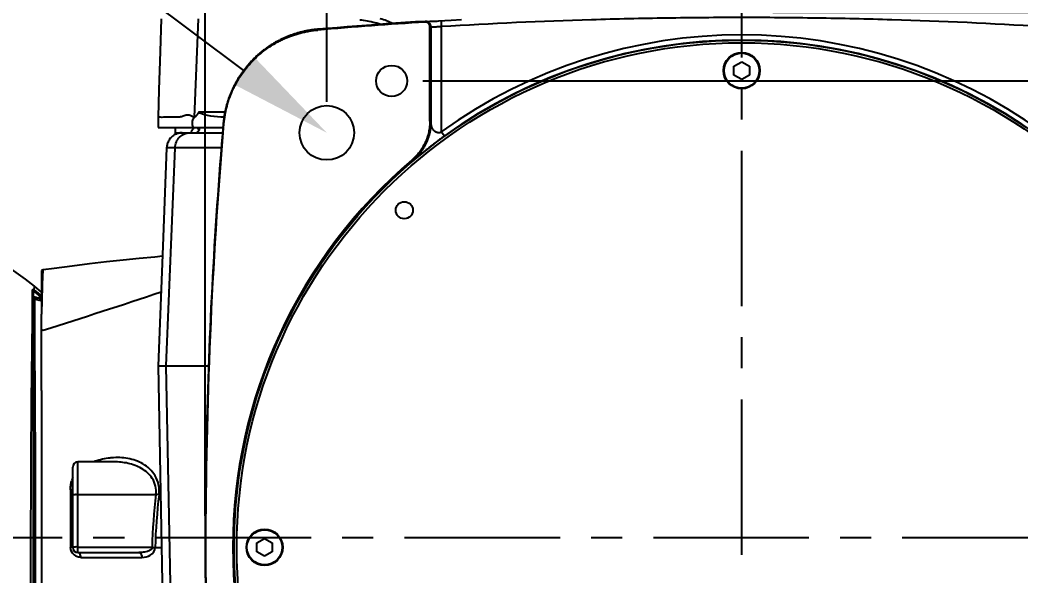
# Model space of a CAD drawing. Header units: millimetres. Extents: x 4086 to 8300, y 123 to 1549.
# Drawn here: x 6994.3 to 7042.56, y 1000.18 to 1027 of the extents above; entities that cross this region are included whole.
import ezdxf
from ezdxf import colors
from ezdxf.entities.mleader import LeaderData, LeaderLine
from ezdxf.math import Vec2, Vec3

# ---------------------------------------------------------------- set-up
doc = ezdxf.new("R2010")
doc.units = ezdxf.units.MM
doc.linetypes.add('CENTER', pattern=[0.6, 0.375, -0.075, 0.075, -0.075])
for name, color, linetype in [('中心线', 7, 'Continuous'), ('外形图', 7, 'Continuous'), ('多重引线', 7, 'Continuous'), ('尺寸标注', 7, 'Continuous')]:
    doc.layers.add(name, color=color, linetype=linetype)
doc.styles.add('思源黑', font='SourceHanSansCN-Normal.ttf')
doc.dimstyles.new('尺寸标注_1_4比例', dxfattribs={"dimtxt": 7, "dimasz": 6, "dimexe": 2, "dimexo": 1.5, "dimgap": 1, "dimtad": 1, "dimdec": 1, "dimlfac": 4, "dimdsep": 46, "dimtxsty": '思源黑', "dimcen": 0.09, "dimadec": 0, "dimazin": 0, "dimtp": 0.01, "dimtm": 0.01, "dimtfac": 1, "dimtdec": 1, "dimtofl": 0, "dimtmove": 0, "dimatfit": 3, "dimfxl": 1, "dimtolj": 1, "dimarcsym": 0})

# ---------------------------------------------------------------- blocks, each defined once
blk = doc.blocks.new('*D800')
at = {"layer": 'Defpoints', "color": 0}
for p in [(7049.092, 1046.315), (7009.092, 1021.559), (7049.092, 1021.559)]:
    blk.add_point(p, dxfattribs=at)
at = {"layer": '尺寸标注', "color": 0, "lineweight": -2}
for p, q in [((7009.092, 1023.059), (7009.092, 1048.315)), ((7049.092, 1023.059), (7049.092, 1048.315)), ((7015.092, 1046.315), (7043.092, 1046.315))]:
    blk.add_line(p, q, dxfattribs=at)
at = {"layer": '尺寸标注', "color": 0}
for points in [[(7015.092, 1047.315), (7015.092, 1045.315), (7009.092, 1046.315)], [(7043.092, 1045.315), (7043.092, 1047.315), (7049.092, 1046.315)]]:
    blk.add_solid(points, dxfattribs=at)
at = {"layer": '尺寸标注', "color": 0, "insert": (7029.092, 1050.939), "char_height": 7, "attachment_point": 5, "style": '思源黑'}
blk.add_mtext('\\A1;160', dxfattribs=at)
blk = doc.blocks.new('*D802')
at = {"layer": 'Defpoints', "color": 0}
for p in [(7012.217, 1024.059), (7012.217, 979.059), (7110.926, 979.059)]:
    blk.add_point(p, dxfattribs=at)
at = {"layer": '尺寸标注', "color": 0, "lineweight": -2}
for p, q in [((7013.717, 1024.059), (7112.926, 1024.059)), ((7110.926, 1018.059), (7110.926, 985.059)), ((7013.717, 979.059), (7112.926, 979.059))]:
    blk.add_line(p, q, dxfattribs=at)
at = {"layer": '尺寸标注', "color": 0}
for points in [[(7111.926, 1018.059), (7109.926, 1018.059), (7110.926, 1024.059)], [(7109.926, 985.059), (7111.926, 985.059), (7110.926, 979.059)]]:
    blk.add_solid(points, dxfattribs=at)
at = {"layer": '尺寸标注', "color": 0, "insert": (7106.302, 1001.559), "char_height": 7, "attachment_point": 5, "rotation": 90, "style": '思源黑'}
blk.add_mtext('\\A1;180', dxfattribs=at)
blk = doc.blocks.new('*D804')
at = {"layer": 'Defpoints', "color": 0}
for p in [(7057.342, 1061.832), (7003.231, 1001.566), (7057.342, 1001.559)]:
    blk.add_point(p, dxfattribs=at)
at = {"layer": '尺寸标注', "color": 0, "lineweight": -2}
for p, q in [((7003.231, 1003.066), (7003.231, 1063.832)), ((7057.342, 1003.059), (7057.342, 1063.832)), ((7009.231, 1061.832), (7051.342, 1061.832))]:
    blk.add_line(p, q, dxfattribs=at)
at = {"layer": '尺寸标注', "color": 0}
for points in [[(7009.231, 1062.832), (7009.231, 1060.832), (7003.231, 1061.832)], [(7051.342, 1060.832), (7051.342, 1062.832), (7057.342, 1061.832)]]:
    blk.add_solid(points, dxfattribs=at)
at = {"layer": '尺寸标注', "color": 0, "insert": (7030.167, 1066.456), "char_height": 7, "attachment_point": 5, "style": '思源黑'}
blk.add_mtext('\\A1;\\A1;216.5', dxfattribs=at)
blk = doc.blocks.new('*D806')
at = {"layer": 'Defpoints', "color": 0}
for p in [(7029.092, 1027.384), (7029.092, 975.733), (7132.315, 975.733)]:
    blk.add_point(p, dxfattribs=at)
at = {"layer": '尺寸标注', "color": 0, "lineweight": -2}
for p, q in [((7030.592, 1027.384), (7134.315, 1027.384)), ((7132.315, 1021.384), (7132.315, 981.733)), ((7030.592, 975.733), (7134.315, 975.733))]:
    blk.add_line(p, q, dxfattribs=at)
at = {"layer": '尺寸标注', "color": 0}
for points in [[(7133.315, 1021.384), (7131.315, 1021.384), (7132.315, 1027.384)], [(7131.315, 981.733), (7133.315, 981.733), (7132.315, 975.733)]]:
    blk.add_solid(points, dxfattribs=at)
at = {"layer": '尺寸标注', "color": 0, "insert": (7127.69, 1001.559), "char_height": 7, "attachment_point": 5, "rotation": 90, "style": '思源黑'}
blk.add_mtext('\\A1;\\A1;206.5', dxfattribs=at)

msp = doc.modelspace()

# ---------------------------------------------------------------- linework, layer by layer
at = {"layer": '中心线', "linetype": 'CENTER', "ltscale": 20}
for p, q in [((7029.0924, 965.1964), (7029.0924, 1035.7888)), ((6904.8335, 1002.0469), (7072.7932, 1002.0294))]:
    msp.add_line(p, q, dxfattribs=at)
at = {"layer": '外形图'}
for p, q in [((7002.7218, 1022.3087), (7002.9103, 1027.0587)), ((7013.9759, 1026.9175), (7013.9584, 1026.9172)), ((7014.0003, 1026.9181), (7013.9759, 1026.9175)), ((7014.0342, 1026.9191), (7014.0003, 1026.9181)), ((7014.0336, 1026.8525), (7014.0167, 1026.8683)), ((7014.0723, 1026.9204), (7014.0342, 1026.9191)), ((7014.1205, 1026.9223), (7014.0723, 1026.9204)), ((7014.1803, 1026.9248), (7014.1205, 1026.9223)), ((7014.2459, 1026.9279), (7014.1803, 1026.9248)), ((7014.3151, 1026.9313), (7014.2459, 1026.9279)), ((7014.3968, 1026.9355), (7014.3151, 1026.9313)), ((7014.4725, 1026.9397), (7014.3968, 1026.9355)), ((7015.0885, 1026.9761), (7014.4725, 1026.9397)), ((7014.5972, 1026.947), (7014.6122, 1026.6974)), ((7008.6595, 1026.5181), (7008.6567, 1026.5515)), ((7014.0621, 1022.1192), (7014.0621, 1026.6861)), ((7014.0621, 1026.6861), (7014.0955, 1026.6861)), ((7014.0955, 1022.1192), (7014.0955, 1026.6861)), ((7014.0955, 1026.6861), (7014.1124, 1026.6702)), ((7014.1124, 1026.6702), (7014.1124, 1022.1188)), ((7014.6122, 1026.6974), (7014.6122, 1021.5994)), ((7028.72, 1024.7737), (7029.0924, 1024.9887)), ((7029.0924, 1024.9887), (7029.4648, 1024.7737)), ((7028.72, 1024.3437), (7028.72, 1024.7737)), ((7029.4648, 1024.7737), (7029.4648, 1024.3437)), ((7029.0924, 1024.1287), (7028.72, 1024.3437)), ((7029.4648, 1024.3437), (7029.0924, 1024.1287)), ((7000.9596, 1022.3103), (7000.9683, 1021.8087)), ((7004.133, 1021.9916), (7004.0997, 1021.9944)), ((7014.0621, 1022.1192), (7014.0955, 1022.1192)), ((7014.0955, 1022.1192), (7014.1124, 1022.1188)), ((7000.9683, 1021.8087), (7004.0841, 1021.8087)), ((7001.7855, 1021.8087), (7001.7757, 1021.554)), ((7001.8413, 1021.5587), (7004.0631, 1021.5587)), ((7002.3537, 1021.5587), (7002.5041, 1021.5587)), ((7002.5041, 1021.5587), (7002.7217, 1021.5587)), ((7002.97, 1021.8054), (7002.9643, 1021.8086)), ((7002.9716, 1021.8046), (7002.97, 1021.8054)), ((7014.7586, 1021.3959), (7014.6122, 1021.5985)), ((7001.3718, 1020.8374), (7001.1893, 1016.081)), ((7001.3421, 1010.3087), (7001.7754, 1020.8375)), ((7001.7754, 1020.8375), (7001.3718, 1020.8374)), ((7004.0028, 1020.8375), (7001.7754, 1020.8375)), ((7013.1941, 1020.2411), (7013.2158, 1020.2156)), ((7013.2158, 1020.2156), (7013.2323, 1020.2144)), ((7001.1893, 1016.081), (7000.9674, 1010.3087)), ((6995.4112, 1014.9439), (6995.3424, 1014.9226)), ((6995.3424, 1014.9226), (6995.3424, 1012.8159)), ((6995.3905, 1014.2616), (6995.411, 1014.942)), ((6995.411, 1014.942), (6995.4112, 1014.9439)), ((6994.9089, 1013.9175), (6994.9088, 1013.9895)), ((6994.909, 1013.4768), (6994.9089, 1013.9175)), ((6994.9549, 989.2208), (6994.9549, 1013.8931)), ((6994.9926, 1013.9596), (6994.9953, 1014.1479)), ((6994.9953, 1014.1479), (6994.9955, 1014.1613)), ((6995.3424, 1013.8737), (6994.9955, 1014.1614)), ((6995.3765, 1013.7201), (6995.3815, 1013.9173)), ((6995.3815, 1013.9173), (6995.3862, 1014.0985)), ((6995.3862, 1014.0985), (6995.3905, 1014.2616)), ((6994.9089, 1013.3987), (6994.909, 1013.4768)), ((6995.0165, 1013.1232), (6995.0225, 1013.5386)), ((6995.3657, 1013.2875), (6995.3712, 1013.5095)), ((6995.3712, 1013.5095), (6995.3765, 1013.7201)), ((6995.3601, 1013.0555), (6995.3657, 1013.2875)), ((6995.3424, 1009.1184), (6995.3424, 1012.8159)), ((6995.4251, 1012.0372), (6995.3424, 1012.0111)), ((7000.9674, 1010.3087), (7003.3904, 1010.3087)), ((7000.9676, 1010.3076), (7001.1788, 998.9195)), ((7000.9677, 1010.3076), (7003.3904, 1010.3076)), ((7001.9013, 982.0484), (7001.347, 1010.3076)), ((6995.3424, 1009.1184), (6995.3424, 994.012)), ((6998.8324, 1005.6826), (6997.0924, 1005.6826)), ((6997.0924, 1001.3076), (6997.0924, 1005.6826)), ((6996.8424, 1001.5576), (6996.8424, 1005.4326)), ((6996.7374, 1004.3252), (6996.737, 1004.1062)), ((6996.737, 1004.1062), (6996.7363, 1003.7751)), ((6997.0924, 1004.1143), (7000.8539, 1004.1143)), ((6996.7353, 1003.2154), (6996.7353, 1003.1828)), ((6994.83, 1001.7837), (6994.8303, 1002.04)), ((6994.83, 1001.5576), (6994.83, 1001.7837)), ((7005.72, 1001.7737), (7006.0924, 1001.9887)), ((7005.72, 1001.3437), (7005.72, 1001.7737)), ((7006.0924, 1001.9887), (7006.4648, 1001.7737)), ((7006.4648, 1001.7737), (7006.4648, 1001.3437)), ((6997.0924, 1001.5664), (7000.666, 1001.5664)), ((6997.0924, 1001.3076), (7000.0344, 1001.3076)), ((7000.8153, 1001.5576), (7001.1299, 1001.5576)), ((7006.0924, 1001.1287), (7005.72, 1001.3437)), ((7006.4648, 1001.3437), (7006.0924, 1001.1287))]:
    msp.add_line(p, q, dxfattribs=at)
for points in [[(7001.1015, 1027.0587), (7001.0556, 1025.4874), (7001.0005, 1023.6356), (7000.9596, 1022.3103)], [(7013.8293, 1026.9355), (7013.3599, 1026.9053), (7012.8897, 1026.874), (7012.4195, 1026.8419), (7011.9492, 1026.8088), (7011.4789, 1026.7748), (7011.0086, 1026.7399), (7010.5382, 1026.704), (7010.0678, 1026.6673), (7009.5974, 1026.6296), (7009.1269, 1026.591), (7008.6567, 1026.5515)], [(7013.9584, 1026.9172), (7013.9427, 1026.917), (7013.9415, 1026.9169)], [(7015.58, 1027.0043), (7015.0885, 1026.9761)], [(7008.6567, 1026.5515), (7008.6166, 1026.5479), (7008.5763, 1026.544), (7008.536, 1026.5397), (7008.4957, 1026.5351), (7008.4555, 1026.5302), (7008.4154, 1026.525), (7008.3752, 1026.5195), (7008.3352, 1026.5136), (7008.2952, 1026.5074), (7008.2552, 1026.5009), (7008.2153, 1026.4941), (7008.1754, 1026.4869), (7008.1356, 1026.4794), (7008.0959, 1026.4716), (7008.0562, 1026.4635), (7008.0166, 1026.455), (7007.9771, 1026.4462), (7007.9376, 1026.4371), (7007.8983, 1026.4277), (7007.8589, 1026.418), (7007.8197, 1026.4079), (7007.7806, 1026.3976), (7007.7415, 1026.3869), (7007.7025, 1026.3759), (7007.6637, 1026.3646), (7007.6249, 1026.3529), (7007.5862, 1026.341), (7007.5476, 1026.3288), (7007.5091, 1026.3162), (7007.4707, 1026.3033), (7007.4324, 1026.2901), (7007.3943, 1026.2766), (7007.3562, 1026.2628), (7007.3183, 1026.2487), (7007.2804, 1026.2343), (7007.2427, 1026.2196), (7007.2051, 1026.2045), (7007.1677, 1026.1892), (7007.1303, 1026.1736), (7007.0931, 1026.1576), (7007.056, 1026.1414), (7007.0191, 1026.1248), (7006.9822, 1026.108), (7006.9455, 1026.0908), (7006.909, 1026.0734), (7006.8726, 1026.0557), (7006.8364, 1026.0376), (7006.8003, 1026.0193), (7006.7643, 1026.0007), (7006.7286, 1025.9818), (7006.6929, 1025.9627), (7006.6574, 1025.9432), (7006.6221, 1025.9234), (7006.5869, 1025.9034), (7006.5519, 1025.883), (7006.517, 1025.8624), (7006.4823, 1025.8415), (7006.4478, 1025.8203), (7006.4135, 1025.7989), (7006.3794, 1025.7771), (7006.3454, 1025.7551), (7006.3116, 1025.7329), (7006.278, 1025.7103), (7006.2446, 1025.6875), (7006.2113, 1025.6644), (7006.1783, 1025.641), (7006.1454, 1025.6174), (7006.1127, 1025.5935), (7006.0802, 1025.5693), (7006.0479, 1025.5449), (7006.0159, 1025.5202), (7005.984, 1025.4953), (7005.9523, 1025.4701), (7005.9208, 1025.4446), (7005.8896, 1025.4189), (7005.8585, 1025.393), (7005.8277, 1025.3668), (7005.7971, 1025.3403), (7005.7667, 1025.3136), (7005.7364, 1025.2866), (7005.7065, 1025.2594), (7005.6767, 1025.232), (7005.6471, 1025.2043), (7005.6178, 1025.1763), (7005.5887, 1025.1482), (7005.5599, 1025.1198), (7005.5313, 1025.0912), (7005.5029, 1025.0623), (7005.4748, 1025.0333), (7005.4469, 1025.004), (7005.4192, 1024.9745), (7005.3917, 1024.9447), (7005.3645, 1024.9147), (7005.3376, 1024.8845), (7005.3108, 1024.8541), (7005.2844, 1024.8234), (7005.2582, 1024.7926), (7005.2322, 1024.7615), (7005.2065, 1024.7302), (7005.181, 1024.6988), (7005.1558, 1024.6671), (7005.1309, 1024.6352), (7005.1062, 1024.6032), (7005.0818, 1024.5709), (7005.0577, 1024.5384), (7005.0337, 1024.5057), (7005.0101, 1024.4729), (7004.9867, 1024.4398), (7004.9636, 1024.4065), (7004.9408, 1024.3731), (7004.9182, 1024.3395), (7004.896, 1024.3057), (7004.874, 1024.2717), (7004.8522, 1024.2376), (7004.8308, 1024.2033), (7004.8096, 1024.1688), (7004.7887, 1024.1341), (7004.7681, 1024.0993), (7004.7478, 1024.0643), (7004.7277, 1024.0291), (7004.7079, 1023.9937), (7004.6885, 1023.9582), (7004.6693, 1023.9226), (7004.6504, 1023.8868), (7004.6318, 1023.8508), (7004.6135, 1023.8147), (7004.5954, 1023.7785), (7004.5777, 1023.7421), (7004.5603, 1023.7056), (7004.5431, 1023.6689), (7004.5263, 1023.6321), (7004.5098, 1023.5951), (7004.4935, 1023.558), (7004.4776, 1023.5208), (7004.4619, 1023.4835), (7004.4466, 1023.446), (7004.4316, 1023.4084), (7004.4168, 1023.3707), (7004.4024, 1023.3329), (7004.3883, 1023.2949), (7004.3745, 1023.2569), (7004.361, 1023.2187), (7004.3478, 1023.1804), (7004.3349, 1023.142), (7004.3224, 1023.1035), (7004.3101, 1023.0649), (7004.2982, 1023.0262), (7004.2865, 1022.9874), (7004.2752, 1022.9486), (7004.2642, 1022.9096), (7004.2535, 1022.8706), (7004.2432, 1022.8314), (7004.2331, 1022.7922), (7004.2234, 1022.7529), (7004.214, 1022.7135), (7004.2049, 1022.674), (7004.1961, 1022.6345), (7004.1877, 1022.5949), (7004.1795, 1022.5553), (7004.1717, 1022.5155), (7004.1642, 1022.4758), (7004.1571, 1022.4359), (7004.1502, 1022.396), (7004.1437, 1022.356), (7004.1375, 1022.316), (7004.1316, 1022.2759), (7004.1261, 1022.2358), (7004.1209, 1022.1956), (7004.116, 1022.1554), (7004.1114, 1022.1151), (7004.1071, 1022.0748), (7004.1032, 1022.0345), (7004.0997, 1021.9944)], [(7004.0997, 1021.9944), (7004.0583, 1021.5017), (7004.0179, 1021.0089), (7003.9785, 1020.516), (7003.9402, 1020.0231), (7003.9028, 1019.5303), (7003.8665, 1019.0374), (7003.8312, 1018.5446), (7003.7968, 1018.0518), (7003.7635, 1017.559), (7003.7312, 1017.0663), (7003.7, 1016.5736), (7003.6697, 1016.0809), (7003.6404, 1015.5883), (7003.6122, 1015.0957), (7003.585, 1014.6032), (7003.5587, 1014.1107), (7003.5335, 1013.6183), (7003.5093, 1013.1259), (7003.4862, 1012.6336), (7003.464, 1012.1413), (7003.4428, 1011.649), (7003.4227, 1011.1568), (7003.4035, 1010.6645), (7003.3854, 1010.1722), (7003.3682, 1009.6799), (7003.3521, 1009.1876), (7003.337, 1008.6953), (7003.3229, 1008.203), (7003.3098, 1007.7108), (7003.2977, 1007.2185), (7003.2866, 1006.7262), (7003.2765, 1006.234), (7003.2674, 1005.7418), (7003.2594, 1005.2496), (7003.2523, 1004.7574), (7003.2463, 1004.2653), (7003.2412, 1003.7732), (7003.2372, 1003.2811), (7003.2342, 1002.789), (7003.2322, 1002.297), (7003.2312, 1001.8049), (7003.2312, 1001.3128), (7003.2322, 1000.8207), (7003.2342, 1000.3286), (7003.2372, 999.8364)], [(7002.1213, 1021.5587), (7002.071, 1021.557), (7002.0211, 1021.552), (7001.9715, 1021.5436), (7001.9227, 1021.5319), (7001.8747, 1021.517), (7001.8278, 1021.4989), (7001.7823, 1021.4777), (7001.7383, 1021.4535), (7001.6959, 1021.4264), (7001.6555, 1021.3966), (7001.6172, 1021.3641), (7001.5812, 1021.3291), (7001.5476, 1021.2918), (7001.5165, 1021.2523), (7001.4882, 1021.2108), (7001.4627, 1021.1675), (7001.4401, 1021.1226), (7001.4206, 1021.0763), (7001.4043, 1021.0288), (7001.3912, 1020.9803), (7001.3813, 1020.9311), (7001.3748, 1020.8812), (7001.3718, 1020.8374)], [(7001.1708, 1015.5997), (7000.8052, 1015.5658), (7000.048, 1015.4921), (6999.2709, 1015.4124), (6998.4729, 1015.3259), (6997.6534, 1015.232), (6996.8123, 1015.1297), (6995.9503, 1015.0178), (6995.4112, 1014.9439)], [(6994.9955, 1014.1614), (6994.5668, 1014.4993), (6993.8865, 1014.9871), (6993.5799, 1015.1825)], [(6994.9088, 1013.9895), (6994.9179, 1013.9813), (6994.9263, 1013.9723), (6994.9336, 1013.9624), (6994.94, 1013.9519), (6994.9453, 1013.9409), (6994.9495, 1013.9293), (6994.9525, 1013.9174), (6994.9543, 1013.9053), (6994.9549, 1013.8931)], [(6994.9931, 1013.9593), (6994.9995, 1013.9528), (6995.0057, 1013.9451), (6995.0113, 1013.9367), (6995.016, 1013.9277), (6995.0199, 1013.9181), (6995.023, 1013.908), (6995.0251, 1013.8976), (6995.0263, 1013.8869), (6995.0265, 1013.876), (6995.0258, 1013.8651)]]:
    msp.add_lwpolyline(points, dxfattribs=at)
for centre, radius in [((7029.0924, 1001.5587), 24.4672), ((7029.0924, 1001.5587), 24.3423), ((7029.0924, 1024.5587), 0.875), ((7029.0924, 1024.5587), 0.85), ((7012.2174, 1024.0587), 0.75), ((7009.0924, 1021.5587), 1.3125), ((7012.829, 1017.8221), 0.4125), ((7006.0924, 1001.5587), 0.875), ((7006.0924, 1001.5587), 0.85)]:
    msp.add_circle(centre, radius, dxfattribs=at)
for centre, radius, start, end in [((7029.1987, 784.9159), 242.4737, 93.633509, 94.859156), ((7010.3754, 1022.3722), 4.6133, 74.53749, 77.00879), ((7010.6454, 1023.3604), 3.5889, 72.92358, 74.48645), ((7013.8456, 1026.6861), 0.25, 46.8161, 93.73782), ((7013.8456, 1026.6861), 0.2165, 0, 93.5865), ((7013.8458, 1026.6862), 0.2498, 359.95777, 46.81235), ((7013.8626, 1026.6704), 0.2498, 359.95791, 46.81083), ((7029.0924, 1001.5587), 24.7239, 54.15023, 125.84961), ((7029.0924, 1001.5587), 24.4739, 54.14916, 125.85084), ((7021.4697, 1024.5676), 19.9232, 188.69988, 188.91453), ((7002.7218, 1021.8087), 0.25, 270, 0), ((7029.0924, 1001.5587), 24.5313, 130.39702, 229.60298), ((7029.0924, 1001.5587), 24.4979, 130.39702, 229.60298), ((6994.6617, 1013.3493), 0.6313, 54.77646, 56.41048), ((6992.099, 1009.8264), 5.0479, 52.22961, 52.68806), ((6991.6639, 1009.2647), 5.7584, 51.7966, 52.23019), ((6901.7885, 1308.9122), 311.2918, 287.505649, 288.60527), ((6875.3468, 1013.5818), 119.5622, 359.792045, 359.912236), ((6993.3043, 1008.236), 5.6799, 69.37899, 70.48951), ((6991.2508, 1009.3561), 5.8847, 46.46476, 47.80826), ((6993.7033, 1009.8628), 3.9262, 65.86483, 67.30878), ((6991.2059, 1008.6827), 6.499, 51.38367, 51.79666), ((6990.724, 1008.0793), 7.2713, 50.98904, 51.38409), ((6990.2569, 1007.5026), 8.0134, 50.6071, 50.98944), ((6990.2508, 1008.2967), 7.3416, 46.08932, 46.50218), ((6992.7514, 1006.755), 7.2608, 69.09324, 69.41215), ((6993.1879, 1008.7018), 5.1964, 65.50491, 65.9134), ((6997.0924, 1005.4326), 0.25, 90, 180), ((6999.0199, 1002.4795), 3.4089, 95.06912, 98.00116), ((6998.1209, 1004.423), 1.3753, 158.4137, 165.80482), ((7029.0569, 1000.7533), 28.4026, 173.20396, 178.35965), ((7028.5807, 1000.7616), 27.7768, 173.10121, 178.35791), ((6898.2546, 1001.476), 96.8002, 0.04827, 0.31919), ((6902.805, 1001.5874), 92.2498, 359.691769, 359.981457), ((6997.2546, 1001.5761), 0.5206, 182.03339, 183.52996), ((6997.0924, 1001.5576), 0.25, 180, 270)]:
    msp.add_arc(centre, radius, start, end, dxfattribs=at)
for points in [[(7011.4125, 1026.8675), (7011.1709, 1026.9235), (7010.9259, 1026.9647), (7010.6806, 1027.0007)], [(7012.2656, 1026.8321), (7012.0784, 1026.9344), (7011.8731, 1027.0038), (7011.6669, 1027.0587)], [(7002.9378, 1022.5686), (7002.8788, 1022.4726), (7002.8125, 1022.3755), (7002.7218, 1022.3087)], [(7002.9378, 1022.5686), (7003.3536, 1022.5701), (7003.7694, 1022.5719), (7004.1851, 1022.5738)], [(6994.9926, 1013.9596), (6995.0501, 1013.9232), (6995.1047, 1013.8825), (6995.1589, 1013.8412)], [(6995.0258, 1013.8651), (6995.0881, 1013.8194), (6995.1458, 1013.7679), (6995.2031, 1013.7161)], [(6995.0225, 1013.5386), (6994.9844, 1013.5581), (6994.9493, 1013.6065), (6994.9566, 1013.6487)], [(6998.5454, 1005.8552), (6998.3051, 1005.8215), (6998.0674, 1005.7626), (6997.8381, 1005.6831)], [(6996.7468, 1004.5226), (6996.7545, 1004.6026), (6996.7678, 1004.6823), (6996.7876, 1004.7602)], [(6996.7374, 1004.3252), (6996.7376, 1004.3911), (6996.7404, 1004.457), (6996.7468, 1004.5226)], [(6996.7363, 1003.7751), (6996.7359, 1003.5885), (6996.7356, 1003.4019), (6996.7353, 1003.2154)], [(7001.005, 1004.0981), (7000.9567, 1004.1026), (7000.9084, 1004.1075), (7000.8604, 1004.114)], [(6996.7353, 1003.1828), (6996.7344, 1002.6411), (6996.734, 1002.0994), (6996.7338, 1001.5576)], [(6994.8303, 1001.0822), (6994.8301, 1001.2407), (6994.83, 1001.3992), (6994.83, 1001.5576)], [(6996.8942, 1001.2075), (6996.8028, 1001.2915), (6996.7427, 1001.4202), (6996.735, 1001.544)], [(7000.6655, 1001.5547), (7000.7084, 1001.5686), (7000.7606, 1001.5413), (7000.8005, 1001.5623)], [(6997.0267, 1001.12), (6996.9785, 1001.1418), (6996.9331, 1001.1717), (6996.8942, 1001.2075)], [(6997.235, 1001.0748), (6997.1639, 1001.075), (6997.0914, 1001.0907), (6997.0267, 1001.12)], [(6997.235, 1001.0748), (6998.2176, 1001.0734), (6999.2002, 1001.0724), (7000.1828, 1001.0718)]]:
    msp.add_open_spline(points, degree=3, dxfattribs=at)
for points, knots in [([(7013.8293, 1026.9355), (7013.8292, 1026.9355), (7013.8288, 1026.9354), (7013.8284, 1026.9349), (7013.8282, 1026.9342), (7013.828, 1026.9332), (7013.8279, 1026.932), (7013.8279, 1026.9305), (7013.828, 1026.9288), (7013.8283, 1026.926), (7013.8288, 1026.9218), (7013.8296, 1026.9161), (7013.8307, 1026.9095), (7013.8316, 1026.9047), (7013.832, 1026.9021)], [0, 0, 0, 0, 0.0147059, 0.0312452, 0.0528926, 0.0811092, 0.1165213, 0.1594044, 0.2098745, 0.2679606, 0.4068769, 0.5756989, 0.7737216, 1, 1, 1, 1]), ([(7014.6122, 1026.6974), (7017.0226, 1026.8428), (7020.6418, 1027.0066), (7025.4702, 1027.1159), (7029.0924, 1027.1432), (7032.7147, 1027.1159), (7037.5431, 1027.0066), (7041.1623, 1026.8428), (7043.5726, 1026.6974)], [0, 0, 0, 0, 0.2499965, 0.3749982, 0.5, 0.6250018, 0.7500035, 1, 1, 1, 1]), ([(7004.133, 1021.9916), (7004.1453, 1022.136), (7004.1732, 1022.3519), (7004.2292, 1022.6363), (7004.2975, 1022.918), (7004.406, 1023.2642), (7004.5443, 1023.5995), (7004.6722, 1023.8596), (7004.8114, 1024.1139), (7005.006, 1024.42), (7005.2708, 1024.7654), (7005.5648, 1025.0863), (7005.8857, 1025.3803), (7006.2311, 1025.6451), (7006.5372, 1025.8397), (7006.7915, 1025.9789), (7007.0516, 1026.1068), (7007.387, 1026.2451), (7007.7331, 1026.3536), (7008.0148, 1026.4219), (7008.2992, 1026.4779), (7008.5152, 1026.5058), (7008.6595, 1026.5181)], [0, 0, 0, 0, 0.0624963, 0.0937519, 0.1250075, 0.1875038, 0.25, 0.2812556, 0.3125113, 0.3750075, 0.4375038, 0.5, 0.5624963, 0.6249925, 0.6874887, 0.7187444, 0.75, 0.8124962, 0.8749925, 0.9062481, 0.9375037, 1, 1, 1, 1]), ([(7014.1124, 1026.6702), (7014.1125, 1026.6701), (7014.1129, 1026.6697), (7014.1141, 1026.6691), (7014.1164, 1026.6685), (7014.1199, 1026.668), (7014.1246, 1026.6675), (7014.1304, 1026.6672), (7014.1374, 1026.6669), (7014.1454, 1026.6668), (7014.1583, 1026.6668), (7014.1771, 1026.6671), (7014.2026, 1026.6679), (7014.2319, 1026.6692), (7014.2647, 1026.6709), (7014.3008, 1026.6731), (7014.3398, 1026.6756), (7014.3812, 1026.6785), (7014.4405, 1026.6829), (7014.5177, 1026.6891), (7014.5803, 1026.6946), (7014.6122, 1026.6974)], [0, 0, 0, 0, 0.0012593, 0.0029616, 0.0079167, 0.015074, 0.0244746, 0.0361214, 0.0500006, 0.0660872, 0.0843481, 0.1272271, 0.1782483, 0.2369366, 0.3027402, 0.3750381, 0.4531484, 0.5363364, 0.6238216, 0.8083852, 1, 1, 1, 1]), ([(7004.1372, 1022.3087), (7003.9241, 1022.3087), (7003.6211, 1022.3404), (7003.2431, 1022.4198), (7003.0842, 1022.4663), (7002.9098, 1022.523), (7002.9378, 1022.5686)], [0, 0, 0, 0, 0.5130459, 0.753944, 0.8713131, 1, 1, 1, 1]), ([(7002.7218, 1022.3087), (7002.6466, 1022.3087), (7002.5261, 1022.4054), (7002.309, 1022.4296), (7002.1371, 1022.3396), (7001.9145, 1022.2959), (7001.6724, 1022.3242), (7001.4218, 1022.3186), (7001.234, 1022.3083), (7001.082, 1022.2963), (7001.0201, 1022.3201), (7000.9595, 1022.3008), (7000.9596, 1022.3102)], [0, 0, 0, 0, 0.125791, 0.2374445, 0.345809, 0.4434531, 0.6128046, 0.7511051, 0.8591813, 0.937077, 0.9842504, 1, 1, 1, 1]), ([(7002.7218, 1022.3087), (7002.6663, 1022.2574), (7002.5688, 1022.0908), (7002.6134, 1021.9046), (7002.648, 1021.8087)], [0, 0, 0, 0, 0.4255697, 1, 1, 1, 1]), ([(7014.0621, 1022.1192), (7014.0621, 1022.0303), (7014.0525, 1021.8523), (7014.0093, 1021.5886), (7013.9378, 1021.331), (7013.839, 1021.0827), (7013.7139, 1020.8465), (7013.564, 1020.6252), (7013.3912, 1020.4214), (7013.2619, 1020.2987), (7013.1941, 1020.2411)], [0, 0, 0, 0, 0.125, 0.25, 0.375, 0.4999999, 0.6249999, 0.75, 0.875, 1, 1, 1, 1]), ([(7013.2158, 1020.2156), (7013.2845, 1020.274), (7013.4155, 1020.3983), (7013.5907, 1020.6049), (7013.7426, 1020.8292), (7013.8694, 1021.0686), (7013.9696, 1021.3203), (7014.042, 1021.5814), (7014.0858, 1021.8487), (7014.0955, 1022.0291), (7014.0955, 1022.1192)], [0, 0, 0, 0, 0.1249998, 0.2499998, 0.3749998, 0.4999998, 0.6249998, 0.7499999, 0.875, 1, 1, 1, 1]), ([(7014.1124, 1022.1188), (7014.1124, 1022.0286), (7014.1026, 1021.8481), (7014.0588, 1021.5807), (7013.9864, 1021.3195), (7013.8862, 1021.0677), (7013.7593, 1020.8282), (7013.6074, 1020.6038), (7013.4321, 1020.3972), (7013.301, 1020.2728), (7013.2323, 1020.2144)], [0, 0, 0, 0, 0.1250084, 0.2500161, 0.3750221, 0.5000255, 0.6250254, 0.7500214, 0.8750131, 1, 1, 1, 1]), ([(7014.6122, 1021.5985), (7014.6104, 1021.5965), (7014.6066, 1021.5927), (7014.6005, 1021.5875), (7014.5941, 1021.5826), (7014.5851, 1021.5767), (7014.5732, 1021.5706), (7014.5581, 1021.5651), (7014.5425, 1021.5612), (7014.5217, 1021.5578), (7014.4954, 1021.5567), (7014.4645, 1021.5591), (7014.4344, 1021.5645), (7014.4056, 1021.5724), (7014.3693, 1021.5854), (7014.3274, 1021.6062), (7014.2825, 1021.6373), (7014.2439, 1021.6734), (7014.2115, 1021.714), (7014.185, 1021.7586), (7014.1676, 1021.7984), (7014.1561, 1021.8315), (7014.1485, 1021.8573), (7014.1419, 1021.8837), (7014.1363, 1021.9106), (7014.1314, 1021.938), (7014.1279, 1021.9611), (7014.1254, 1021.9798), (7014.1237, 1021.9939), (7014.1221, 1022.008), (7014.1206, 1022.0221), (7014.1193, 1022.0362), (7014.118, 1022.0502), (7014.1171, 1022.0619), (7014.1163, 1022.0711), (7014.1158, 1022.0779), (7014.1153, 1022.0846), (7014.1148, 1022.0911), (7014.1144, 1022.0965), (7014.1141, 1022.1006), (7014.1139, 1022.1036), (7014.1137, 1022.1065), (7014.1134, 1022.1092), (7014.1132, 1022.1117), (7014.1131, 1022.1136), (7014.1129, 1022.115), (7014.1128, 1022.1159), (7014.1128, 1022.1168), (7014.1127, 1022.1174), (7014.1126, 1022.118), (7014.1125, 1022.1184), (7014.1125, 1022.1186), (7014.1124, 1022.1188), (7014.1124, 1022.1188), (7014.1124, 1022.1188)], [0, 0, 0, 0, 0.0091032, 0.0182105, 0.0273103, 0.0364094, 0.0545798, 0.0727128, 0.0907855, 0.1087766, 0.1444146, 0.1795202, 0.2139932, 0.2477695, 0.2808167, 0.3446957, 0.4059711, 0.4652897, 0.523534, 0.5816674, 0.6405623, 0.6705091, 0.7008456, 0.7315837, 0.7627252, 0.7942376, 0.826056, 0.8420586, 0.8580971, 0.8741683, 0.8902303, 0.9062667, 0.922222, 0.9380331, 0.9458521, 0.9535737, 0.9611939, 0.9686487, 0.9758582, 0.9793476, 0.98274, 0.9860023, 0.9890882, 0.991941, 0.9945174, 0.9956817, 0.9967441, 0.9976854, 0.9984797, 0.9991064, 0.9995686, 0.9998706, 0.9999568, 1, 1, 1, 1]), ([(7001.7754, 1020.8375), (7001.7789, 1020.9325), (7001.8219, 1021.1223), (7001.9852, 1021.3613), (7002.224, 1021.5212), (7002.4122, 1021.5587), (7002.505, 1021.5587)], [0, 0, 0, 0, 0.2530822, 0.5043091, 0.7530311, 1, 1, 1, 1]), ([(7002.5595, 1021.6045), (7002.5567, 1021.6005), (7002.5455, 1021.585), (7002.5338, 1021.5698), (7002.525, 1021.5587)], [0, 0, 0, 0, 0.2571309, 1, 1, 1, 1]), ([(7002.6747, 1021.808), (7002.6571, 1021.7706), (7002.6215, 1021.7012), (7002.5806, 1021.6345), (7002.5595, 1021.6045)], [0, 0, 0, 0, 0.5295044, 1, 1, 1, 1]), ([(7002.9393, 1021.6856), (7002.9303, 1021.6945), (7002.8927, 1021.7328), (7002.8583, 1021.7745), (7002.8355, 1021.8086)], [0, 0, 0, 0, 0.2359951, 1, 1, 1, 1]), ([(7004.133, 981.1258), (7003.8442, 984.5228), (7003.5183, 989.6285), (7003.3008, 996.4443), (7003.2283, 1003.2632), (7003.4097, 1011.7874), (7003.8442, 1018.5945), (7004.133, 1021.9916)], [0, 0, 0, 0, 0.2499966, 0.3750018, 0.5000071, 0.7500034, 1, 1, 1, 1]), ([(7014.7586, 1021.3959), (7014.7385, 1021.3813), (7014.6994, 1021.3528), (7014.6236, 1021.2966), (7014.5302, 1021.2266), (7014.4169, 1021.1409), (7014.3005, 1021.0523), (7014.1815, 1020.9611), (7014.062, 1020.8686), (7013.9439, 1020.7766), (7013.8294, 1020.6867), (7013.7371, 1020.6137), (7013.6663, 1020.5574), (7013.6158, 1020.5172), (7013.5673, 1020.4785), (7013.5209, 1020.4414), (7013.4767, 1020.406), (7013.4348, 1020.3725), (7013.3956, 1020.341), (7013.3645, 1020.3162), (7013.3412, 1020.2975), (7013.325, 1020.2846), (7013.3098, 1020.2725), (7013.2955, 1020.2613), (7013.2825, 1020.251), (7013.2706, 1020.2418), (7013.2602, 1020.2338), (7013.2525, 1020.2279), (7013.2471, 1020.2239), (7013.2436, 1020.2214), (7013.2406, 1020.2193), (7013.2381, 1020.2175), (7013.236, 1020.2162), (7013.2344, 1020.2152), (7013.2333, 1020.2146), (7013.2326, 1020.2144), (7013.2324, 1020.2144), (7013.2323, 1020.2144)], [0, 0, 0, 0, 0.0386173, 0.0751936, 0.1466566, 0.2199285, 0.2959835, 0.3740646, 0.4528432, 0.5308457, 0.6066692, 0.6791054, 0.7137441, 0.7471944, 0.7793697, 0.8101845, 0.8395595, 0.8673831, 0.8935143, 0.9177879, 0.9291342, 0.9398862, 0.9499948, 0.9594142, 0.9680668, 0.9758422, 0.982678, 0.988482, 0.9909677, 0.9931674, 0.9950728, 0.9966733, 0.9979632, 0.9989449, 0.9996211, 0.9998462, 1, 1, 1, 1]), ([(6994.9088, 1013.9895), (6994.9088, 1013.9967), (6994.9586, 1013.9889), (6994.9726, 1013.9721), (6994.9926, 1013.9599)], [0, 0, 0, 0, 0.2354074, 1, 1, 1, 1]), ([(6994.9549, 1013.8931), (6994.9549, 1013.8981), (6994.9871, 1013.9003), (6994.9977, 1013.884), (6995.011, 1013.8752)], [0, 0, 0, 0, 0.2404145, 1, 1, 1, 1]), ([(6994.9549, 1013.6489), (6994.9549, 1013.6707), (6995.0941, 1013.6183), (6995.1416, 1013.6109), (6995.2012, 1013.5898)], [0, 0, 0, 0, 0.2557731, 1, 1, 1, 1]), ([(6995.0225, 1013.5386), (6995.0227, 1013.5559), (6995.1341, 1013.517), (6995.1709, 1013.5047), (6995.2179, 1013.4851)], [0, 0, 0, 0, 0.2545919, 1, 1, 1, 1]), ([(6994.8865, 1011.1743), (6994.8892, 1011.3761), (6994.8975, 1012.034), (6994.9065, 1012.6918), (6994.9082, 1013.1479)], [0, 0, 0, 0, 0.3068305, 1, 1, 1, 1]), ([(6995.0169, 1011.144), (6995.015, 1011.3762), (6995.0102, 1012.0359), (6995.0112, 1012.6957), (6995.0165, 1013.1232)], [0, 0, 0, 0, 0.3519959, 1, 1, 1, 1]), ([(6994.8303, 1002.04), (6994.8312, 1002.8243), (6994.8372, 1005.8692), (6994.8557, 1008.914), (6994.8865, 1011.1743)], [0, 0, 0, 0, 0.2576032, 1, 1, 1, 1]), ([(6995.0533, 1002.0153), (6995.0493, 1002.8029), (6995.0492, 1005.8458), (6995.0353, 1008.8887), (6995.0169, 1011.144)], [0, 0, 0, 0, 0.2588297, 1, 1, 1, 1]), ([(7001.005, 1004.0981), (7001.0426, 1004.4067), (7000.9133, 1005.0305), (7000.2664, 1005.6244), (6999.5032, 1005.8836), (6998.978, 1005.898), (6998.7187, 1005.8751)], [0, 0, 0, 0, 0.2820504, 0.5295747, 0.7638242, 1, 1, 1, 1]), ([(7000.8539, 1004.1143), (7000.8898, 1004.3743), (7000.7613, 1004.9113), (7000.184, 1005.399), (6999.5222, 1005.6383), (6999.0619, 1005.6826), (6998.8324, 1005.6826)], [0, 0, 0, 0, 0.2739647, 0.5217737, 0.7604204, 1, 1, 1, 1]), ([(6996.7374, 1004.3252), (6996.7437, 1004.3261), (6996.7557, 1004.3281), (6996.7676, 1004.3305), (6996.7734, 1004.3317)], [0, 0, 0, 0, 0.5182509, 1, 1, 1, 1]), ([(6996.7734, 1004.3317), (6996.7892, 1004.3352), (6996.8126, 1004.3416), (6996.8374, 1004.3546), (6996.8412, 1004.3629)], [0, 0, 0, 0, 0.6391619, 1, 1, 1, 1]), ([(6996.8424, 1004.1056), (6996.8424, 1004.112), (6996.881, 1004.1045), (6996.9452, 1004.1212), (6997.0333, 1004.1143), (6997.0924, 1004.1143)], [0, 0, 0, 0, 0.0767737, 0.2914164, 1, 1, 1, 1]), ([(6995.0548, 1001.5576), (6995.0307, 1001.5575), (6995.0166, 1001.5575), (6994.9562, 1001.5574), (6994.9723, 1001.5573), (6994.9761, 1001.5572)], [0, 0, 0, 0, 0.7149417, 0.8889063, 1, 1, 1, 1]), ([(6996.8424, 1001.5576), (6996.8424, 1001.5673), (6996.7837, 1001.5462), (6996.7586, 1001.5633), (6996.734, 1001.5533)], [0, 0, 0, 0, 0.2658388, 1, 1, 1, 1]), ([(6997.0924, 1001.5605), (6997.0397, 1001.5866), (6996.9453, 1001.5665), (6996.8815, 1001.5579), (6996.8424, 1001.5643), (6996.8424, 1001.5576)], [0, 0, 0, 0, 0.704636, 0.9198141, 1, 1, 1, 1]), ([(6997.235, 1001.0748), (6997.2338, 1001.1052), (6997.2238, 1001.1942), (6997.1566, 1001.3076), (6997.0924, 1001.3076)], [0, 0, 0, 0, 0.3212679, 1, 1, 1, 1]), ([(7000.6692, 1001.5664), (7000.6572, 1001.5365), (7000.6542, 1001.4672), (7000.5145, 1001.377), (7000.3105, 1001.3213), (7000.126, 1001.3076), (7000.0346, 1001.3076)], [0, 0, 0, 0, 0.1309128, 0.2567758, 0.6282132, 1, 1, 1, 1]), ([(7000.0346, 1001.3076), (7000.1004, 1001.3076), (7000.1716, 1001.194), (7000.1819, 1001.1025), (7000.1829, 1001.0718)], [0, 0, 0, 0, 0.6815412, 1, 1, 1, 1]), ([(7000.1828, 1001.0718), (7000.3205, 1001.0717), (7000.6164, 1001.1212), (7000.822, 1001.408), (7000.8165, 1001.5576)], [0, 0, 0, 0, 0.4791507, 1, 1, 1, 1]), ([(6994.8863, 991.9523), (6994.8765, 992.6607), (6994.8253, 995.7037), (6994.8329, 998.7473), (6994.8303, 1001.0822)], [0, 0, 0, 0, 0.2328003, 1, 1, 1, 1]), ([(6995.018, 991.9917), (6995.0235, 992.6878), (6995.0573, 995.7208), (6995.0425, 998.7541), (6995.0535, 1001.0912)], [0, 0, 0, 0, 0.2294855, 1, 1, 1, 1])]:
    msp.add_open_spline(points, degree=3, knots=knots, dxfattribs=at)

# ---------------------------------------------------------------- dimensions: what is measured, and where the dimension line sits
at = {"layer": '尺寸标注'}
dim = msp.add_linear_dim(base=(7057.3424, 1061.8322), p1=(7003.2312, 1001.5659), p2=(7057.3424, 1001.5586), text='\\A1;216.5', dimstyle='尺寸标注_1_4比例', dxfattribs=at)
dim.commit()
dim.dimension.update_dxf_attribs({"geometry": '*D804', "text_midpoint": (7030.1673, 1061.8322), "dimtype": 160})
dim = msp.add_linear_dim(base=(7049.0924, 1046.3149), p1=(7009.0924, 1021.5587), p2=(7049.0924, 1021.5587), dimstyle='尺寸标注_1_4比例', dxfattribs=at)
dim.commit()
dim.dimension.update_dxf_attribs({"geometry": '*D800', "text_midpoint": (7029.0924, 1050.9392)})
dim = msp.add_linear_dim(base=(7132.3148, 975.7334), p1=(7029.0924, 1027.3839), p2=(7029.0924, 975.7334), angle=90, text='\\A1;206.5', dimstyle='尺寸标注_1_4比例', dxfattribs=at)
dim.commit()
dim.dimension.update_dxf_attribs({"geometry": '*D806', "text_midpoint": (7132.3148, 1001.5587), "dimtype": 160})
dim = msp.add_linear_dim(base=(7110.9265, 979.0587), p1=(7012.2174, 1024.0587), p2=(7012.2174, 979.0587), angle=90, dimstyle='尺寸标注_1_4比例', dxfattribs=at)
dim.commit()
dim.dimension.update_dxf_attribs({"geometry": '*D802', "text_midpoint": (7110.9265, 1001.5587), "dimtype": 160})

# ---------------------------------------------------------------- leaders
at = {"layer": '多重引线'}
ml = msp.add_multileader_mtext('Standard', dxfattribs=at)
ml.set_content('4×{\\C256;Φ10.5 \\A1;\\fSource Han Sans CN Normal|b0|i0|c0|p34;\\C7;through}', style='思源黑')
ml.set_leader_properties(linetype='ByLayer')
ml.build(insert=Vec2(0, 0))
ml.multileader.update_dxf_attribs({"text_left_attachment_type": 5, "text_right_attachment_type": 5, "dogleg_length": 10, "arrow_head_size": 5})
ctx = ml.context
ctx.base_point, ctx.char_height, ctx.arrow_head_size, ctx.landing_gap_size, ctx.plane_origin = Vec3(6888.824, 1042.4796), 7, 5, 2.5, Vec3(5041.5612, 1713.2524)
ctx.left_attachment, ctx.right_attachment, ctx.text_align_type = 5, 5, 1
notes = []
notes.append((ctx, [(1, (1, 1, 0), (6981.2352, 1042.4796), (-1, 0), 10, [(1, [(7009.0924, 1021.5587)], 0, [])])]))
ctx.mtext.insert, ctx.mtext.alignment, ctx.mtext.flow_direction = Vec3(6930.0296, 1052.4919), 2, 5
for ctx, leaders in notes:
    for number, flags, end, landing, length, lines in leaders:
        leader = LeaderData()
        leader.index, (leader.has_last_leader_line, leader.has_dogleg_vector, leader.attachment_direction) = number, flags
        leader.last_leader_point, leader.dogleg_vector, leader.dogleg_length = Vec3(end), Vec3(landing), length
        for number, points, colour, breaks in lines:
            line = LeaderLine()
            line.index, line.vertices, line.color, line.breaks = number, Vec3.list(points), colors.encode_raw_color(colour), breaks
            leader.lines.append(line)
        ctx.leaders.append(leader)

doc.saveas('drawing.dxf')
